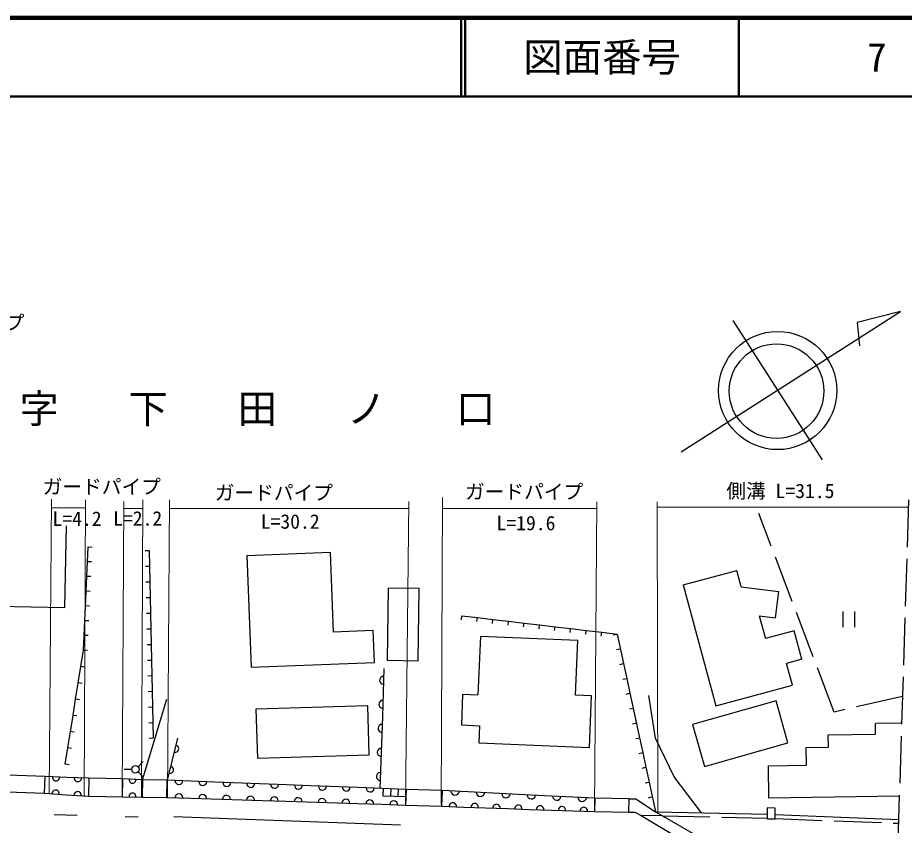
# Model space of a CAD drawing. Units: millimetres, scale not verified. Extents: x 40000 to 680000, y 20000 to 380000.
# Drawn here: x 452437 to 564979, y 277538 to 380000 of the extents above; entities that cross this region are included whole.
import ezdxf
from ezdxf.enums import TextEntityAlignment as Align

# ---------------------------------------------------------------- set-up
doc = ezdxf.new("R2010")
doc.units = ezdxf.units.MM
doc.header["$LTSCALE"] = 1000
doc.linetypes.add('DASHED', pattern=[7.5, 6, -1.5])
for name, color, linetype, lineweight in [('M-BGD', 7, 'Continuous', 25), ('M-BGD-EXST', 7, 'Continuous', 25), ('M-STR-HTXT', 7, 'Continuous', 13), ('M-STR-STRC', 7, 'Continuous', 25), ('M-TTL', 2, 'Continuous', 140), ('M-TTL-LINE', 7, 'Continuous', 50)]:
    doc.layers.add(name, color=color, linetype=linetype, lineweight=lineweight)
doc.layers.add('M-BMK-HTXT', color=7, linetype='Continuous')
doc.layers.add('M-TTL-TXT', color=7, linetype='Continuous')
doc.styles.add('ＭＳ ゴシック', font='')
doc.styles.get('ＭＳ ゴシック').set_extended_font_data('MS Gothic')

msp = doc.modelspace()

# ---------------------------------------------------------------- linework, layer by layer
at = {"layer": 'M-BGD', "linetype": 'DASHED'}
for p, q in [((565529, 318840), (564082, 272790)), ((455915, 283722), (451157, 283886)), ((465771, 283443), (461462, 283514)), ((471389, 283259), (468269, 283286)), ((451084, 281758), (455841, 281593)), ((506355, 281934), (501738, 282086)), ((461424, 281214), (465733, 281143)), ((468250, 281106), (471370, 281079)), ((530044, 280902), (525695, 280964)), ((501672, 280098), (506290, 279945)), ((525670, 279268), (530020, 279202)), ((531597, 278793), (551318, 266815)), ((534302, 278734), (547560, 278443)), ((534302, 278734), (553067, 267910)), ((548579, 278394), (564239, 277785))]:
    msp.add_line(p, q, dxfattribs=at)
at = {"layer": 'M-BGD'}
for p, q in [((458416, 305161), (458634, 315539)), ((461204, 309104), (461370, 312848)), ((461370, 312848), (461870, 312825)), ((468613, 312401), (469113, 312412)), ((469113, 312412), (469157, 310425)), ((481511, 311768), (492100, 312170)), ((481511, 311768), (482050, 297578)), ((492100, 312170), (492485, 302039)), ((461786, 310954), (461287, 310976)), ((468657, 310414), (469157, 310425)), ((469157, 310425), (469201, 308439)), ((536928, 308033), (543703, 309865)), ((544262, 307797), (543703, 309865)), ((461120, 307232), (461204, 309104)), ((461703, 309082), (461204, 309104)), ((468701, 308428), (469201, 308439)), ((469201, 308439), (469245, 306452)), ((499455, 307640), (499316, 298471)), ((503414, 307580), (499455, 307640)), ((503275, 298411), (503414, 307580)), ((536928, 308033), (541072, 292704)), ((544262, 307797), (549005, 307214)), ((460954, 303489), (461120, 307232)), ((461620, 307210), (461120, 307232)), ((468745, 306441), (469245, 306452)), ((469245, 306452), (469289, 304466)), ((549005, 307214), (548594, 303872)), ((445699, 305429), (458416, 305161)), ((461537, 305338), (461037, 305361)), ((468789, 304455), (469289, 304466)), ((469289, 304466), (469333, 302479)), ((508759, 303622), (508818, 304119)), ((508818, 304119), (510790, 303887)), ((510732, 303391), (510790, 303887)), ((510790, 303887), (512762, 303656)), ((546561, 304122), (547346, 301220)), ((546561, 304122), (548594, 303872)), ((460871, 301617), (460954, 303489)), ((461453, 303467), (460954, 303489)), ((512704, 303159), (512762, 303656)), ((512762, 303656), (514735, 303424)), ((514676, 302927), (514735, 303424)), ((514735, 303424), (516707, 303192)), ((516649, 302696), (516707, 303192)), ((516707, 303192), (518679, 302960)), ((518621, 302464), (518679, 302960)), ((518679, 302960), (520651, 302729)), ((460787, 299745), (460871, 301617)), ((461370, 301595), (460871, 301617)), ((468833, 302468), (469333, 302479)), ((469333, 302479), (469377, 300493)), ((497555, 302232), (492485, 302039)), ((497709, 298174), (497555, 302232)), ((520593, 302232), (520651, 302729)), ((520651, 302729), (522624, 302497)), ((522565, 302000), (522624, 302497)), ((522624, 302497), (524596, 302265)), ((524538, 301769), (524596, 302265)), ((524596, 302265), (526568, 302034)), ((526510, 301537), (526568, 302034)), ((526568, 302034), (528541, 301802)), ((528052, 301697), (528541, 301802)), ((528541, 301802), (529351, 298044)), ((551009, 302210), (547346, 301220)), ((551984, 298602), (551009, 302210)), ((468877, 300481), (469377, 300493)), ((469377, 300493), (469421, 298506)), ((511168, 301541), (510862, 294106)), ((511168, 301541), (523530, 301031)), ((523242, 294052), (523530, 301031)), ((460454, 297680), (460787, 299745)), ((461287, 299723), (460787, 299745)), ((528457, 299818), (528946, 299923)), ((468921, 298495), (469421, 298506)), ((469421, 298506), (469465, 296519)), ((499316, 298471), (503275, 298411)), ((551984, 298602), (550031, 298074)), ((460121, 295615), (460454, 297680)), ((460948, 297601), (460454, 297680)), ((482050, 297578), (497709, 298174)), ((498933, 297449), (498829, 294402)), ((528862, 297938), (529351, 298044)), ((529351, 298044), (529756, 296165)), ((550774, 295327), (550031, 298074)), ((468965, 296508), (469465, 296519)), ((469465, 296519), (469509, 294533)), ((529267, 296059), (529756, 296165)), ((529756, 296165), (530161, 294286)), ((459788, 293550), (460121, 295615)), ((460615, 295535), (460121, 295615)), ((541072, 292704), (550774, 295327)), ((469009, 294522), (469509, 294533)), ((469509, 294533), (469553, 292546)), ((498829, 294402), (498725, 291355)), ((508918, 294187), (508757, 290269)), ((508918, 294187), (510862, 294106)), ((525294, 293968), (523242, 294052)), ((525023, 287399), (525294, 293968)), ((529672, 294180), (530161, 294286)), ((530161, 294286), (530566, 292407)), ((459455, 291485), (459788, 293550)), ((460282, 293470), (459788, 293550)), ((468269, 283286), (471348, 293554)), ((496883, 292707), (482679, 292283)), ((497069, 286460), (496883, 292707)), ((548706, 293305), (538113, 290305)), ((550211, 287994), (548706, 293305)), ((458789, 287355), (459455, 291485)), ((459949, 291405), (459455, 291485)), ((469053, 292535), (469553, 292546)), ((469553, 292546), (469597, 290560)), ((482679, 292283), (482866, 286036)), ((530077, 292301), (530566, 292407)), ((530566, 292407), (531376, 288649)), ((469097, 290549), (469597, 290560)), ((469597, 290560), (469641, 288573)), ((498725, 291355), (498412, 282215)), ((530482, 290422), (530971, 290528)), ((564638, 290489), (561318, 290442)), ((561338, 289091), (561318, 290442)), ((459616, 289340), (459122, 289420)), ((508757, 290269), (511056, 290174)), ((511056, 290174), (510966, 287979)), ((538113, 290305), (539617, 284994)), ((469641, 288573), (469141, 288562)), ((472711, 288599), (471389, 283259)), ((530887, 288543), (531376, 288649)), ((531376, 288649), (531781, 286770)), ((555325, 289005), (561338, 289091)), ((555347, 287450), (555325, 289005)), ((458456, 285289), (458789, 287355)), ((459283, 287275), (458789, 287355)), ((510966, 287979), (525023, 287399)), ((539617, 284994), (550211, 287994)), ((552533, 287410), (555347, 287450)), ((552565, 285152), (552533, 287410)), ((482866, 286036), (497069, 286460)), ((531292, 286664), (531781, 286770)), ((531781, 286770), (532186, 284891)), ((458950, 285210), (458456, 285289)), ((531697, 284785), (532186, 284891)), ((532186, 284891), (532591, 283012)), ((547724, 285083), (552565, 285152)), ((547783, 280973), (547724, 285083)), ((455841, 281593), (455915, 283722)), ((458688, 283618), (455915, 283722)), ((461462, 283514), (458688, 283618)), ((461462, 283514), (461424, 281214)), ((465733, 281143), (465771, 283443)), ((468269, 283286), (465771, 283443)), ((468269, 283286), (468250, 281106)), ((471370, 281079), (471389, 283259)), ((474424, 283142), (471389, 283259)), ((477459, 283024), (474424, 283142)), ((486563, 282673), (477459, 283024)), ((489598, 282555), (486563, 282673)), ((495668, 282321), (489598, 282555)), ((532102, 282906), (532591, 283012)), ((532591, 283012), (533401, 279253)), ((455841, 281593), (458632, 281404)), ((458632, 281404), (461424, 281214)), ((498703, 282204), (495668, 282321)), ((501738, 282086), (498703, 282204)), ((498843, 281247), (498880, 282197)), ((499797, 281210), (499834, 282160)), ((500752, 281173), (500789, 282123)), ((501738, 282086), (501672, 280098)), ((506290, 279945), (506355, 281934)), ((509579, 281773), (506355, 281934)), ((516025, 281449), (509579, 281773)), ((519248, 281288), (516025, 281449)), ((465733, 281143), (468250, 281106)), ((471370, 281079), (474400, 280981)), ((474400, 280981), (483491, 280686)), ((483491, 280686), (486521, 280588)), ((486521, 280588), (495612, 280294)), ((495612, 280294), (498642, 280196)), ((501707, 281137), (498843, 281247)), ((525695, 280964), (519248, 281288)), ((525695, 280964), (525670, 279268)), ((530020, 279202), (530044, 280902)), ((532507, 281027), (532996, 281132)), ((564347, 281209), (547783, 280973)), ((498642, 280196), (501672, 280098)), ((506290, 279945), (509060, 279849)), ((509060, 279849), (511831, 279752)), ((511831, 279752), (514601, 279655)), ((514601, 279655), (517372, 279558)), ((517372, 279558), (520142, 279461)), ((520142, 279461), (522913, 279364)), ((522913, 279364), (525670, 279268)), ((533401, 279253), (547570, 278943)), ((533401, 279253), (534302, 278734)), ((547585, 279739), (547558, 278369)), ((548605, 279719), (547585, 279739)), ((548578, 278349), (548605, 279719)), ((457052, 278886), (459979, 278829)), ((466065, 278651), (467728, 278627)), ((472252, 278631), (501011, 277603)), ((534302, 278734), (531597, 278793)), ((547558, 278369), (548578, 278349)), ((548589, 278894), (564255, 278284))]:
    msp.add_line(p, q, dxfattribs=at)
at = {"layer": 'M-BGD', "linetype": 'DASHED'}
msp.add_lwpolyline([(564745, 293884), (556079, 291901), (546531, 317075)], dxfattribs=at)
at = {"layer": 'M-BGD'}
for points in [[(539252, 279125), (535773, 283662), (533380, 288598), (532567, 293993)], [(530044, 280902), (530922, 280887), (533401, 279253)], [(530020, 279202), (530757, 279208), (531597, 278793)]]:
    msp.add_lwpolyline(points, dxfattribs=at)
for centre, radius, start, end in [((498889, 295925), 508, 88.96159, 267.12135), ((498785, 292879), 508, 88.96273, 267.1202), ((498681, 289832), 508, 88.96273, 267.1202), ((472419, 287255), 460, 251.12934, 81.0543), ((498576, 286785), 508, 88.96326, 267.12083), ((471758, 284584), 460, 251.12832, 81.0541), ((457300, 283634), 464, 173.4017, 2.30559), ((498472, 283738), 508, 88.9627, 267.12136), ((460074, 283530), 464, 173.40346, 2.30388), ((467015, 283289), 424, 166.0791, 6.72453), ((472907, 283206), 506, 178.49375, 357.08169), ((475942, 283089), 506, 178.49375, 357.08169), ((478976, 282972), 506, 178.4938, 357.08165), ((482011, 282855), 506, 178.49375, 357.08169), ((485046, 282738), 506, 178.49375, 357.08169), ((488081, 282620), 506, 178.4938, 357.08165), ((491116, 282503), 506, 178.49375, 357.08169), ((457239, 281531), 467, 352.12292, 180.11179), ((460030, 281342), 467, 352.12475, 180.11126), ((466993, 281199), 426, 349.15197, 189.14913), ((472885, 281025), 505, 358.74963, 177.54075), ((475915, 280926), 505, 358.74963, 177.54075), ((494151, 282386), 506, 178.49375, 357.08169), ((497186, 282269), 506, 178.4938, 357.08165), ((507969, 281893), 539, 181.30876, 352.9484), ((511192, 281731), 539, 181.30876, 352.9484), ((514415, 281569), 539, 181.30983, 352.94839), ((517639, 281408), 539, 181.30823, 352.94887), ((478946, 280828), 505, 358.75019, 177.54022), ((481976, 280730), 505, 358.74963, 177.54075), ((485006, 280632), 505, 358.74963, 177.54075), ((488036, 280534), 505, 358.74963, 177.54075), ((491066, 280436), 505, 358.75019, 177.54022), ((494097, 280338), 505, 358.74963, 177.54075), ((497127, 280239), 505, 358.74963, 177.54075), ((500157, 280141), 505, 358.74963, 177.54075), ((507676, 279933), 464, 353.47787, 182.51953), ((510447, 279837), 464, 353.47853, 182.51891), ((520862, 281246), 539, 181.30823, 352.94887), ((524085, 281084), 539, 181.30925, 352.94892), ((513217, 279740), 464, 353.4767, 182.51946), ((515988, 279643), 464, 353.47846, 182.51774), ((518758, 279546), 464, 353.47853, 182.51891), ((521529, 279449), 464, 353.47787, 182.51953), ((524299, 279352), 464, 353.47736, 182.51884)]:
    msp.add_arc(centre, radius, start, end, dxfattribs=at)
at = {"layer": 'M-BGD-EXST'}
for p, q in [((557159, 304671), (557159, 302671)), ((558659, 304671), (558659, 302671)), ((467711, 284964), (468377, 285630)), ((466906, 284630), (465963, 284630)), ((467711, 284297), (468377, 283630))]:
    msp.add_line(p, q, dxfattribs=at)
msp.add_circle((467377, 284630), 471, dxfattribs=at)
at = {"layer": 'M-STR-HTXT'}
for p, q in [((456744, 318928), (456445, 281575)), ((460851, 281307), (461020, 318815)), ((465912, 318618), (465701, 281221)), ((468146, 281130), (468302, 318822)), ((471724, 318832), (471434, 281109)), ((501663, 280155), (502105, 318611)), ((506346, 319140), (506178, 280175)), ((525672, 279462), (525954, 318582)), ((533680, 279301), (533626, 318559)), ((456735, 317805), (461015, 317805)), ((465907, 317724), (468297, 317724)), ((471715, 317743), (502095, 317743)), ((506340, 317711), (525948, 317711)), ((565499, 317881), (533627, 317881))]:
    msp.add_line(p, q, dxfattribs=at)
at = {"layer": 'M-STR-STRC'}
for p, q in [((536668, 324915), (564484, 342724)), ((564484, 342724), (558987, 341349)), ((543218, 341577), (554541, 323891)), ((558987, 341349), (559299, 338365))]:
    msp.add_line(p, q, dxfattribs=at)
for centre, radius in [((548902, 332698), 7500), ((548764, 332620), 6000)]:
    msp.add_circle(centre, radius, dxfattribs=at)
at = {"layer": 'M-TTL'}
msp.add_line((680000, 380000), (40000, 380000), dxfattribs=at)
at = {"layer": 'M-TTL-LINE'}
for p, q in [((508747, 380000), (508747, 370000)), ((509247, 380000), (509247, 370000)), ((543997, 380000), (543997, 370000)), ((40000, 370000), (680000, 370000))]:
    msp.add_line(p, q, dxfattribs=at)

# ---------------------------------------------------------------- texts
at = {"layer": 'M-BMK-HTXT', "insert": (452655, 328174), "char_height": 3666, "attachment_point": 7, "style": 'ＭＳ ゴシック'}
msp.add_mtext('\\T2.77;字下田ノ口', dxfattribs=at)
at = {"layer": 'M-STR-HTXT', "style": 'ＭＳ ゴシック'}
for s, p in [('ガードパイプ', (438275, 339851)), ('ガードパイプ', (455605, 319032)), ('ガードパイプ', (477445, 318268)), ('ガードパイプ', (509219, 318395)), ('側溝 L=31.5', (542389, 318496)), ('L=2.2', (464541, 315006)), ('L=4.2', (456853, 314974)), ('L=30.2', (483285, 314614)), ('L=19.6', (513216, 314418))]:
    msp.add_text(s, height=1833, dxfattribs=at).set_placement(p, align=Align.BOTTOM_LEFT)
at = {"layer": 'M-TTL-TXT', "style": 'ＭＳ ゴシック'}
for s, p in [('図面番号', (526622, 375000)), ('7', (561497, 375000))]:
    msp.add_text(s, height=3666, dxfattribs=at).set_placement(p, align=Align.MIDDLE_CENTER)

doc.saveas('drawing.dxf')
